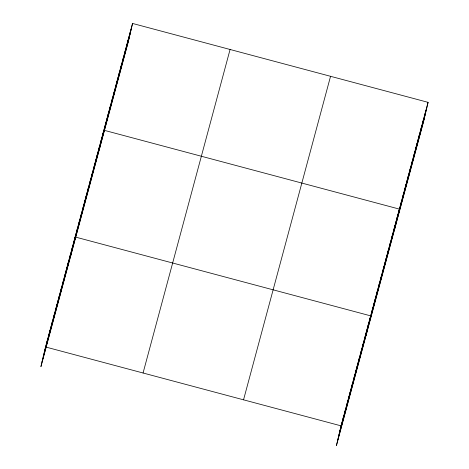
<?xml version="1.0" encoding="UTF-8"?>
<svg xmlns="http://www.w3.org/2000/svg" width="469" height="469" viewBox="0 0 469 469"><rect width="100%" height="100%" fill="white"/><g stroke="black" fill="none" stroke-linecap="round" stroke-linejoin="round"><path stroke-width="0.7" d="M132.557 23.45L45.54 346.966L40.92 366.658L127.937 43.142L132.557 23.45L428.08 102.342L423.46 122.034L336.443 445.55L341.063 425.858L428.08 102.342M46.548 343.912L47.815 338.507M48.823 335.446L50.089 330.041M51.098 326.987L52.364 321.582M53.372 318.527L54.639 313.122M55.647 310.068L56.919 304.662M57.927 301.602L59.194 296.197M60.202 293.143L61.468 287.737M62.477 284.683L63.743 279.278M64.751 276.223L66.018 270.818M67.026 267.758L68.298 262.353M69.306 259.298L70.573 253.893M71.581 250.839L72.847 245.434M70.502 256.666L75.122 236.968L370.651 315.86L366.031 335.552M76.066 234.166L77.332 228.761M78.276 225.952L79.542 220.547M80.48 217.739L81.753 212.334M82.691 209.526L83.957 204.121M84.901 201.312L86.167 195.907M87.111 193.099L88.377 187.7M89.321 184.892L90.587 179.486M91.525 176.678L92.798 171.273M93.736 168.465L95.002 163.06M95.946 160.251L97.212 154.846M98.156 152.038L99.422 146.633M100.366 143.831L101.632 138.425M99.223 149.904L103.842 130.212L399.365 209.104L394.746 228.796M104.78 127.404L106.047 121.999M106.991 119.19L108.257 113.785M109.201 110.977L110.467 105.572M111.411 102.764L112.677 97.359M113.615 94.556L114.887 89.151M115.825 86.343L117.092 80.938M118.036 78.13L119.302 72.724M120.246 69.916L121.512 64.511M122.456 61.703L123.722 56.298M124.66 53.489L125.932 48.084M126.87 45.282L128.137 39.877M129.081 37.069L130.347 31.663M342.071 422.804L343.337 417.398M344.346 414.338L345.612 408.933M346.62 405.878L347.892 400.473M348.901 397.419L350.167 392.014M351.175 388.953L352.442 383.548M353.45 380.494L354.716 375.089M355.725 372.034L356.991 366.629M357.999 363.575L359.272 358.169M360.28 355.109L361.546 349.704M362.555 346.65L363.821 341.244M364.829 338.19L366.096 332.785M367.104 329.725L368.37 324.325M371.589 313.052L372.855 307.646M373.799 304.844L375.065 299.439M376.009 296.631L377.275 291.226M378.219 288.417L379.485 283.012M380.423 280.204L381.696 274.799M382.634 271.991L383.9 266.585M384.844 263.777L386.11 258.372M387.054 255.57L388.32 250.165M389.264 247.356L390.53 241.951M391.468 239.143L392.741 233.738M393.679 230.93L394.945 225.525M395.889 222.716L397.155 217.311M400.309 206.296L401.575 200.89M402.513 198.082L403.786 192.677M404.724 189.869L405.99 184.464M406.934 181.655L408.2 176.25M409.144 173.442L410.41 168.037M411.354 165.235L412.62 159.829M413.558 157.021L414.831 151.616M415.769 148.808L417.035 143.403M417.979 140.594L419.245 135.189M420.189 132.381L421.455 126.976M422.393 124.168L423.665 118.763M424.603 115.96L425.875 110.555M44.268 352.371L131.291 28.855M43.166 357.085L130.183 33.569M42.022 361.945L129.045 38.429M143.063 373.002L230.08 49.485M243.54 399.823L330.557 76.306M339.796 431.263L426.813 107.747M338.688 435.977L425.705 112.46M337.551 440.837L424.568 117.32M45.54 346.966L341.063 425.858"/></g></svg>
